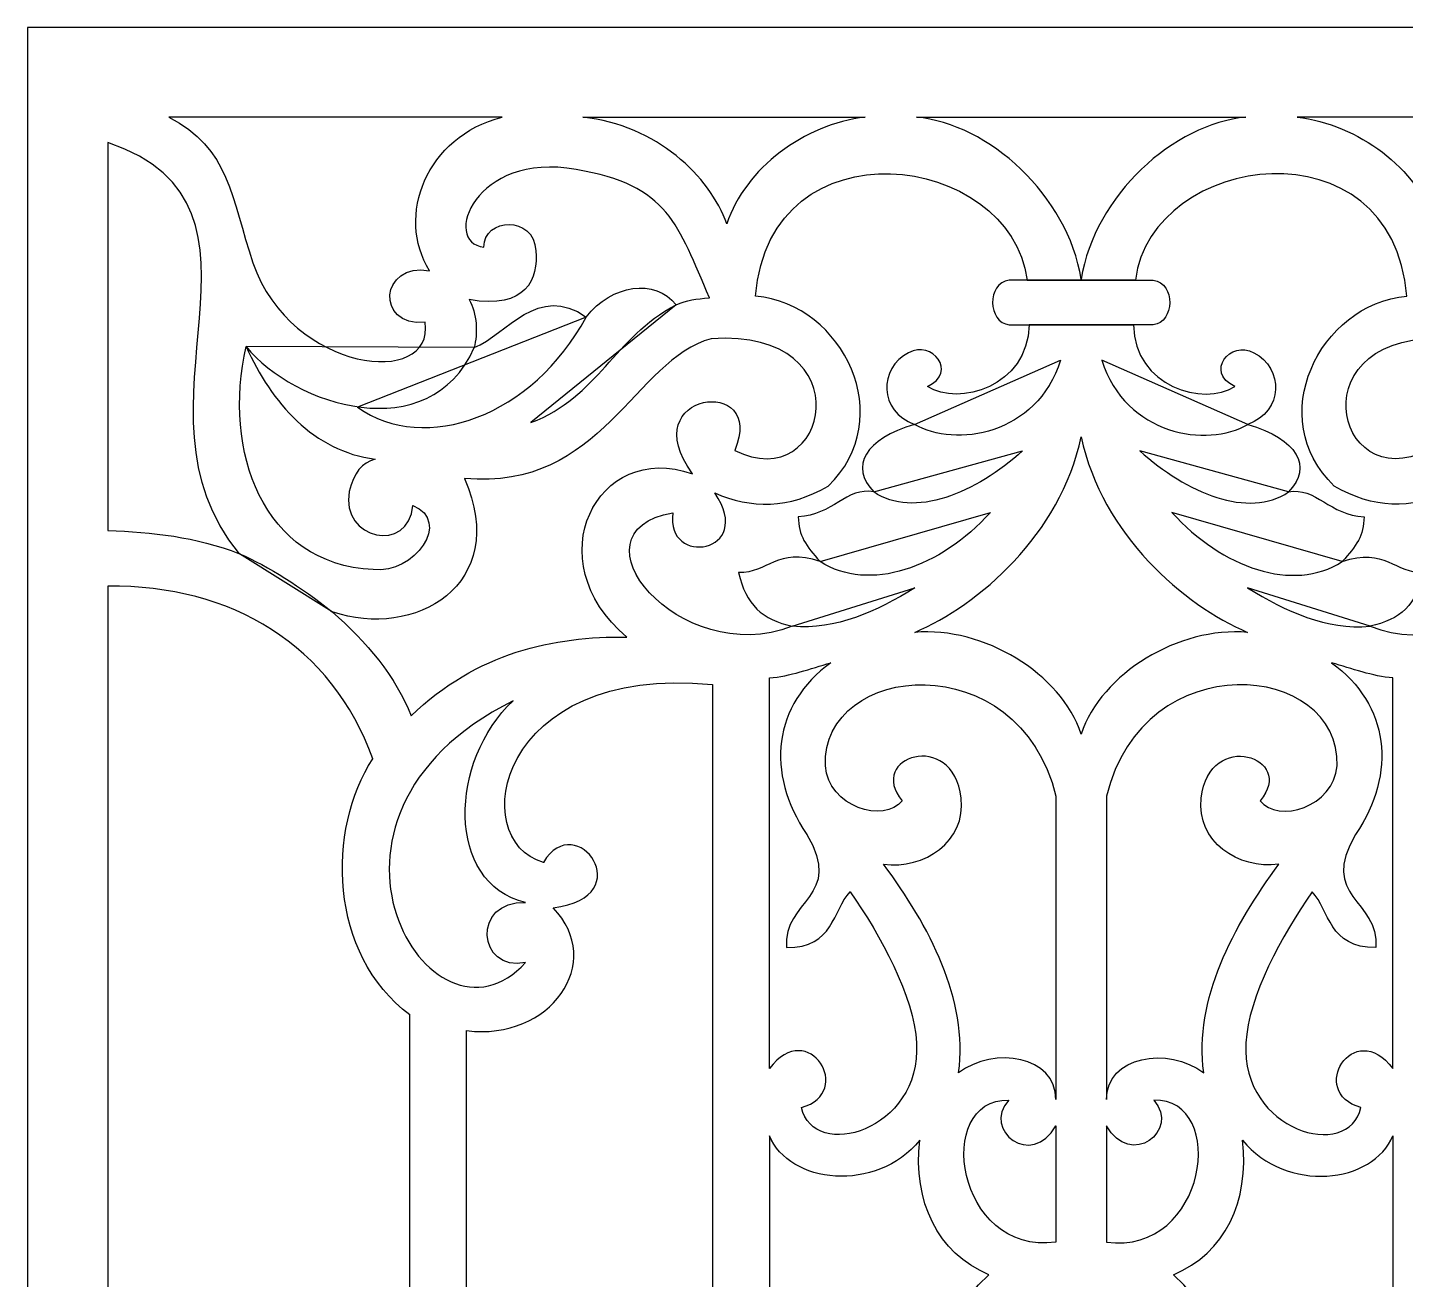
# Model space of a CAD drawing. Header units: centimetres. Extents: x 14.2 to 27.5, y -6 to 9.5.
# Drawn here: x 14.21 to 18.364, y 5.764 to 9.537 of the extents above; entities that cross this region are included whole.
import ezdxf

# ---------------------------------------------------------------- set-up
doc = ezdxf.new("R2010")
doc.units = ezdxf.units.CM
doc.header["$MEASUREMENT"] = 0
doc.layers.add('layer 1', color=7, linetype='Continuous')

msp = doc.modelspace()

# ---------------------------------------------------------------- linework, layer by layer
at = {"layer": 'layer 1', "color": 7}
for points, knots in [([(14.2105, 9.53664), (14.2105, 9.53664), (20.60779, 9.53664), (20.60779, 9.53664), (20.60779, 9.53664), (20.60779, 9.53664), (20.60779, -5.98619), (20.60779, -5.98619), (20.60779, -5.98619), (20.60779, -5.98619), (14.2105, -5.98619), (14.2105, -5.98619), (14.2105, -5.98619), (14.2105, -5.98619), (14.2105, 9.53664), (14.2105, 9.53664)], [0, 0, 0, 0, 0.2, 0.2, 0.2, 0.2, 0.4, 0.4, 0.4, 0.4, 0.6, 0.6, 0.6, 0.6, 1, 1, 1, 1]), ([(14.88961, 8.82788), (14.82542, 9.02046), (14.8191, 9.17571), (14.63624, 9.26663), (14.63624, 9.26663), (14.96921, 9.26663), (15.30763, 9.26663), (15.64059, 9.26663), (15.64059, 9.26663), (15.4128, 9.20935), (15.3195, 8.96786), (15.42225, 8.80409), (15.42225, 8.80409), (15.27255, 8.83021), (15.25774, 8.63519), (15.40861, 8.64854), (15.40861, 8.64854), (15.43909, 8.45037), (15.00662, 8.49417), (14.88961, 8.82788)], [0, 0, 0, 0, 0.1666667, 0.1666667, 0.1666667, 0.1666667, 0.3333333, 0.3333333, 0.3333333, 0.3333333, 0.5, 0.5, 0.5, 0.5, 0.6666667, 0.6666667, 0.6666667, 0.6666667, 1, 1, 1, 1]), ([(15.88411, 9.26663), (16.10726, 9.24271), (16.26653, 9.08846), (16.31809, 8.94516), (16.31809, 8.94516), (16.37458, 9.11289), (16.55049, 9.24514), (16.73522, 9.26663), (16.73522, 9.26663), (16.46967, 9.26663), (16.14964, 9.26663), (15.88411, 9.26663)], [0, 0, 0, 0, 0.25, 0.25, 0.25, 0.25, 0.5, 0.5, 0.5, 0.5, 1, 1, 1, 1]), ([(16.88966, 9.26663), (17.10718, 9.24678), (17.34603, 9.03194), (17.38639, 8.7781), (17.38639, 8.7781), (17.42674, 9.03194), (17.66559, 9.24678), (17.8831, 9.26663), (17.8831, 9.26663), (17.55195, 9.26663), (17.22081, 9.26663), (16.88966, 9.26663)], [0, 0, 0, 0, 0.25, 0.25, 0.25, 0.25, 0.5, 0.5, 0.5, 0.5, 1, 1, 1, 1]), ([(18.88867, 9.26663), (18.66552, 9.24271), (18.50625, 9.08846), (18.45469, 8.94516), (18.45469, 8.94516), (18.3982, 9.11289), (18.22227, 9.24514), (18.03755, 9.26663), (18.03755, 9.26663), (18.30309, 9.26663), (18.62313, 9.26663), (18.88867, 9.26663)], [0, 0, 0, 0, 0.25, 0.25, 0.25, 0.25, 0.5, 0.5, 0.5, 0.5, 1, 1, 1, 1]), ([(16.15587, 8.07427), (15.82954, 8.01936), (16.17451, 7.60059), (16.5156, 7.73251), (16.5156, 7.73251), (16.42567, 7.7525), (16.37471, 7.79747), (16.35373, 7.8944), (16.35373, 7.8944), (16.44166, 7.89141), (16.46964, 7.97234), (16.59955, 7.92738), (16.59955, 7.92738), (16.55658, 7.97435), (16.5346, 8.00633), (16.53359, 8.06228), (16.53359, 8.06228), (16.63653, 8.06628), (16.67949, 8.15421), (16.76144, 8.13723), (16.76144, 8.13723), (16.68748, 8.21418), (16.73445, 8.29712), (16.88435, 8.34108), (16.88435, 8.34108), (16.77542, 8.37906), (16.77542, 8.51097), (16.86636, 8.55693), (16.86636, 8.55693), (16.93631, 8.59642), (17.01526, 8.49849), (16.92331, 8.45501), (16.92331, 8.45501), (17.01699, 8.3948), (17.22536, 8.45325), (17.2291, 8.64088), (17.2291, 8.64088), (17.20911, 8.64088), (17.18913, 8.64088), (17.16915, 8.64088), (17.16915, 8.64088), (17.10467, 8.64837), (17.10069, 8.76629), (17.16915, 8.77578), (17.16915, 8.77578), (17.18713, 8.77578), (17.20512, 8.77578), (17.22312, 8.77578), (17.22312, 8.77578), (17.17312, 9.16344), (16.44805, 9.25798), (16.40468, 8.72762), (16.40468, 8.72762), (16.67099, 8.70239), (16.83588, 8.35733), (16.62353, 8.15522), (16.62353, 8.15522), (16.50611, 8.08527), (16.39119, 8.08725), (16.28177, 8.13423), (16.28177, 8.13423), (16.40718, 7.95083), (16.13037, 7.91086), (16.15587, 8.07427)], [0, 0, 0, 0, 0.0588235, 0.0588235, 0.0588235, 0.0588235, 0.1176471, 0.1176471, 0.1176471, 0.1176471, 0.1764706, 0.1764706, 0.1764706, 0.1764706, 0.2352941, 0.2352941, 0.2352941, 0.2352941, 0.2941176, 0.2941176, 0.2941176, 0.2941176, 0.3529412, 0.3529412, 0.3529412, 0.3529412, 0.4117647, 0.4117647, 0.4117647, 0.4117647, 0.4705882, 0.4705882, 0.4705882, 0.4705882, 0.5294118, 0.5294118, 0.5294118, 0.5294118, 0.5882353, 0.5882353, 0.5882353, 0.5882353, 0.6470588, 0.6470588, 0.6470588, 0.6470588, 0.7058824, 0.7058824, 0.7058824, 0.7058824, 0.7647059, 0.7647059, 0.7647059, 0.7647059, 0.8235294, 0.8235294, 0.8235294, 0.8235294, 0.8823529, 0.8823529, 0.8823529, 0.8823529, 1, 1, 1, 1]), ([(18.6169, 8.07427), (18.94322, 8.01936), (18.59826, 7.60059), (18.25716, 7.73251), (18.25716, 7.73251), (18.3471, 7.7525), (18.39807, 7.79747), (18.41905, 7.8944), (18.41905, 7.8944), (18.3311, 7.89141), (18.30312, 7.97234), (18.17322, 7.92738), (18.17322, 7.92738), (18.2162, 7.97435), (18.23818, 8.00633), (18.23917, 8.06228), (18.23917, 8.06228), (18.13625, 8.06628), (18.09327, 8.15421), (18.01134, 8.13723), (18.01134, 8.13723), (18.08528, 8.21418), (18.03831, 8.29712), (17.88841, 8.34108), (17.88841, 8.34108), (17.99735, 8.37906), (17.99735, 8.51097), (17.90641, 8.55693), (17.90641, 8.55693), (17.83645, 8.59642), (17.7575, 8.49849), (17.84945, 8.45501), (17.84945, 8.45501), (17.75577, 8.3948), (17.54741, 8.45325), (17.54366, 8.64088), (17.54366, 8.64088), (17.56366, 8.64088), (17.58363, 8.64088), (17.60363, 8.64088), (17.60363, 8.64088), (17.66809, 8.64837), (17.67208, 8.76629), (17.60363, 8.77578), (17.60363, 8.77578), (17.58563, 8.77578), (17.56764, 8.77578), (17.54966, 8.77578), (17.54966, 8.77578), (17.59964, 9.16344), (18.32473, 9.25798), (18.36808, 8.72762), (18.36808, 8.72762), (18.10177, 8.70239), (17.93689, 8.35733), (18.14924, 8.15522), (18.14924, 8.15522), (18.26666, 8.08527), (18.38158, 8.08725), (18.49099, 8.13423), (18.49099, 8.13423), (18.3656, 7.95083), (18.6424, 7.91086), (18.6169, 8.07427)], [0, 0, 0, 0, 0.0588235, 0.0588235, 0.0588235, 0.0588235, 0.1176471, 0.1176471, 0.1176471, 0.1176471, 0.1764706, 0.1764706, 0.1764706, 0.1764706, 0.2352941, 0.2352941, 0.2352941, 0.2352941, 0.2941176, 0.2941176, 0.2941176, 0.2941176, 0.3529412, 0.3529412, 0.3529412, 0.3529412, 0.4117647, 0.4117647, 0.4117647, 0.4117647, 0.4705882, 0.4705882, 0.4705882, 0.4705882, 0.5294118, 0.5294118, 0.5294118, 0.5294118, 0.5882353, 0.5882353, 0.5882353, 0.5882353, 0.6470588, 0.6470588, 0.6470588, 0.6470588, 0.7058824, 0.7058824, 0.7058824, 0.7058824, 0.7647059, 0.7647059, 0.7647059, 0.7647059, 0.8235294, 0.8235294, 0.8235294, 0.8235294, 0.8823529, 0.8823529, 0.8823529, 0.8823529, 1, 1, 1, 1]), ([(14.84914, 7.95124), (14.71708, 8.00293), (14.58504, 8.01621), (14.45297, 8.02118), (14.45297, 8.02118), (14.45297, 8.41753), (14.45297, 8.79385), (14.45297, 9.19022), (14.45297, 9.19022), (15.02567, 8.99421), (14.48342, 8.38759), (14.84914, 7.95124)], [0, 0, 0, 0, 0.25, 0.25, 0.25, 0.25, 0.5, 0.5, 0.5, 0.5, 1, 1, 1, 1]), ([(15.74211, 8.8643), (15.73785, 8.9725), (15.58477, 8.96358), (15.58604, 8.87518), (15.58604, 8.87518), (15.45708, 8.8878), (15.55908, 9.16582), (15.86371, 9.10856), (15.86371, 9.10856), (16.14385, 9.06284), (16.17124, 8.94024), (16.26558, 8.7224), (16.26558, 8.7224), (16.22608, 8.71912), (16.19799, 8.71518), (16.16549, 8.70134), (16.16549, 8.70134), (16.10237, 8.78247), (15.97151, 8.76301), (15.8942, 8.66447), (15.8942, 8.66447), (15.75021, 8.76719), (15.65365, 8.61178), (15.55706, 8.57228), (15.55706, 8.57228), (15.56672, 8.61442), (15.56672, 8.675), (15.54127, 8.71714), (15.54127, 8.71714), (15.71427, 8.68586), (15.75098, 8.78126), (15.74211, 8.8643)], [0, 0, 0, 0, 0.1111111, 0.1111111, 0.1111111, 0.1111111, 0.2222222, 0.2222222, 0.2222222, 0.2222222, 0.3333333, 0.3333333, 0.3333333, 0.3333333, 0.4444444, 0.4444444, 0.4444444, 0.4444444, 0.5555556, 0.5555556, 0.5555556, 0.5555556, 0.6666667, 0.6666667, 0.6666667, 0.6666667, 0.7777778, 0.7777778, 0.7777778, 0.7777778, 1, 1, 1, 1]), ([(17.22312, 8.77578), (17.22312, 8.77578), (17.54966, 8.77578), (17.54966, 8.77578), (17.54966, 8.77578), (17.54966, 8.77578), (17.22312, 8.77578), (17.22312, 8.77578)], [0, 0, 0, 0, 0.3333333, 0.3333333, 0.3333333, 0.3333333, 1, 1, 1, 1]), ([(16.16549, 8.70134), (15.976, 8.60211), (15.93339, 8.42399), (15.72757, 8.34652), (15.72757, 8.34652), (15.72757, 8.34652), (16.16549, 8.70134), (16.16549, 8.70134)], [0, 0, 0, 0, 0.3333333, 0.3333333, 0.3333333, 0.3333333, 1, 1, 1, 1]), ([(15.8942, 8.66447), (15.73439, 8.36578), (15.40776, 8.248), (15.20536, 8.39275), (15.20536, 8.39275), (15.20536, 8.39275), (15.8942, 8.66447), (15.8942, 8.66447)], [0, 0, 0, 0, 0.3333333, 0.3333333, 0.3333333, 0.3333333, 1, 1, 1, 1]), ([(17.2291, 8.64088), (17.2291, 8.64088), (17.54366, 8.64088), (17.54366, 8.64088), (17.54366, 8.64088), (17.54366, 8.64088), (17.2291, 8.64088), (17.2291, 8.64088)], [0, 0, 0, 0, 0.3333333, 0.3333333, 0.3333333, 0.3333333, 1, 1, 1, 1]), ([(16.01692, 7.70001), (15.79709, 7.70317), (15.56478, 7.65374), (15.36663, 7.46251), (15.36663, 7.46251), (15.32188, 7.58008), (15.23045, 7.68706), (15.12913, 7.77635), (15.12913, 7.77635), (15.37512, 7.69153), (15.66728, 7.85551), (15.52779, 8.17783), (15.52779, 8.17783), (15.94246, 8.14013), (16.04048, 8.53786), (16.27137, 8.59912), (16.27137, 8.59912), (16.7383, 8.63032), (16.62505, 8.12032), (16.34207, 8.26265), (16.34207, 8.26265), (16.44094, 8.4922), (16.03333, 8.44004), (16.21484, 8.19197), (16.21484, 8.19197), (15.92688, 8.29423), (15.74214, 7.93045), (16.01692, 7.70001)], [0, 0, 0, 0, 0.125, 0.125, 0.125, 0.125, 0.25, 0.25, 0.25, 0.25, 0.375, 0.375, 0.375, 0.375, 0.5, 0.5, 0.5, 0.5, 0.625, 0.625, 0.625, 0.625, 0.75, 0.75, 0.75, 0.75, 1, 1, 1, 1]), ([(18.75585, 7.70001), (18.97567, 7.70317), (19.20798, 7.65374), (19.40613, 7.46251), (19.40613, 7.46251), (19.4509, 7.58008), (19.54233, 7.68706), (19.64363, 7.77635), (19.64363, 7.77635), (19.39766, 7.69153), (19.10549, 7.85551), (19.24498, 8.17783), (19.24498, 8.17783), (18.8303, 8.14013), (18.73229, 8.53786), (18.50139, 8.59912), (18.50139, 8.59912), (18.03448, 8.63032), (18.14772, 8.12032), (18.4307, 8.26265), (18.4307, 8.26265), (18.33183, 8.4922), (18.73943, 8.44004), (18.55793, 8.19197), (18.55793, 8.19197), (18.8459, 8.29423), (19.03063, 7.93045), (18.75585, 7.70001)], [0, 0, 0, 0, 0.125, 0.125, 0.125, 0.125, 0.25, 0.25, 0.25, 0.25, 0.375, 0.375, 0.375, 0.375, 0.5, 0.5, 0.5, 0.5, 0.625, 0.625, 0.625, 0.625, 0.75, 0.75, 0.75, 0.75, 1, 1, 1, 1]), ([(14.86908, 8.57544), (14.79897, 8.26304), (14.91738, 7.9187), (15.25258, 7.90359), (15.25258, 7.90359), (15.37644, 7.88774), (15.4904, 8.05024), (15.37149, 8.09682), (15.37149, 8.09682), (15.36099, 7.95038), (15.15325, 7.99356), (15.18022, 8.13845), (15.18022, 8.13845), (15.19459, 8.1979), (15.21789, 8.22393), (15.25852, 8.23654), (15.25852, 8.23654), (15.07198, 8.25933), (14.94663, 8.40599), (14.86908, 8.57544)], [0, 0, 0, 0, 0.1666667, 0.1666667, 0.1666667, 0.1666667, 0.3333333, 0.3333333, 0.3333333, 0.3333333, 0.5, 0.5, 0.5, 0.5, 0.6666667, 0.6666667, 0.6666667, 0.6666667, 1, 1, 1, 1]), ([(15.55706, 8.57228), (15.42157, 8.26735), (15.01364, 8.39715), (14.86908, 8.57544), (14.86908, 8.57544), (14.86908, 8.57544), (15.55706, 8.57228), (15.55706, 8.57228)], [0, 0, 0, 0, 0.3333333, 0.3333333, 0.3333333, 0.3333333, 1, 1, 1, 1]), ([(16.88435, 8.34108), (17.00622, 8.26878), (17.25257, 8.30825), (17.32445, 8.5345), (17.32445, 8.5345), (17.32445, 8.5345), (16.88435, 8.34108), (16.88435, 8.34108)], [0, 0, 0, 0, 0.3333333, 0.3333333, 0.3333333, 0.3333333, 1, 1, 1, 1]), ([(17.88841, 8.34108), (17.76654, 8.26878), (17.52019, 8.30825), (17.44831, 8.5345), (17.44831, 8.5345), (17.44831, 8.5345), (17.88841, 8.34108), (17.88841, 8.34108)], [0, 0, 0, 0, 0.3333333, 0.3333333, 0.3333333, 0.3333333, 1, 1, 1, 1]), ([(17.38639, 8.30345), (17.32393, 8.00723), (17.07723, 7.797), (16.88479, 7.71426), (16.88479, 7.71426), (17.09316, 7.73219), (17.32536, 7.59058), (17.38639, 7.40772), (17.38639, 7.40772), (17.44741, 7.59058), (17.67962, 7.73219), (17.88799, 7.71426), (17.88799, 7.71426), (17.69553, 7.797), (17.44885, 8.00723), (17.38639, 8.30345)], [0, 0, 0, 0, 0.2, 0.2, 0.2, 0.2, 0.4, 0.4, 0.4, 0.4, 0.6, 0.6, 0.6, 0.6, 1, 1, 1, 1]), ([(16.76144, 8.13723), (16.8811, 8.05515), (17.0698, 8.13455), (17.20974, 8.26095), (17.20974, 8.26095), (17.20974, 8.26095), (16.76144, 8.13723), (16.76144, 8.13723)], [0, 0, 0, 0, 0.3333333, 0.3333333, 0.3333333, 0.3333333, 1, 1, 1, 1]), ([(18.01134, 8.13723), (17.89166, 8.05515), (17.70298, 8.13455), (17.56304, 8.26095), (17.56304, 8.26095), (17.56304, 8.26095), (18.01134, 8.13723), (18.01134, 8.13723)], [0, 0, 0, 0, 0.3333333, 0.3333333, 0.3333333, 0.3333333, 1, 1, 1, 1]), ([(16.59955, 7.92738), (16.74719, 7.83257), (16.96247, 7.90875), (17.11266, 8.07564), (17.11266, 8.07564), (17.11266, 8.07564), (16.59955, 7.92738), (16.59955, 7.92738)], [0, 0, 0, 0, 0.3333333, 0.3333333, 0.3333333, 0.3333333, 1, 1, 1, 1]), ([(18.17322, 7.92738), (18.02557, 7.83257), (17.8103, 7.90875), (17.6601, 8.07564), (17.6601, 8.07564), (17.6601, 8.07564), (18.17322, 7.92738), (18.17322, 7.92738)], [0, 0, 0, 0, 0.3333333, 0.3333333, 0.3333333, 0.3333333, 1, 1, 1, 1]), ([(15.12913, 7.77635), (15.03234, 7.85202), (14.93853, 7.91262), (14.84914, 7.95124), (14.84914, 7.95124), (14.84914, 7.95124), (15.12913, 7.77635), (15.12913, 7.77635)], [0, 0, 0, 0, 0.3333333, 0.3333333, 0.3333333, 0.3333333, 1, 1, 1, 1]), ([(14.45297, 7.85328), (14.82662, 7.85825), (15.12796, 7.6743), (15.25109, 7.3333), (15.25109, 7.3333), (15.11217, 7.12272), (15.11759, 6.7434), (15.36289, 6.56147), (15.36289, 6.56147), (15.36287, 5.4389), (15.36287, 4.2813), (15.36289, 3.15873), (15.36289, 3.15873), (15.1356, 3.43038), (14.77684, 3.57414), (14.45297, 3.60592), (14.45297, 3.60592), (14.45297, 5.0164), (14.45297, 6.4428), (14.45297, 7.85328)], [0, 0, 0, 0, 0.1666667, 0.1666667, 0.1666667, 0.1666667, 0.3333333, 0.3333333, 0.3333333, 0.3333333, 0.5, 0.5, 0.5, 0.5, 0.6666667, 0.6666667, 0.6666667, 0.6666667, 1, 1, 1, 1]), ([(16.5156, 7.73251), (16.64713, 7.72163), (16.76812, 7.77623), (16.88543, 7.8484), (16.88543, 7.8484), (16.88543, 7.8484), (16.5156, 7.73251), (16.5156, 7.73251)], [0, 0, 0, 0, 0.3333333, 0.3333333, 0.3333333, 0.3333333, 1, 1, 1, 1]), ([(18.25716, 7.73251), (18.12563, 7.72163), (18.00465, 7.77623), (17.88733, 7.8484), (17.88733, 7.8484), (17.88733, 7.8484), (18.25716, 7.73251), (18.25716, 7.73251)], [0, 0, 0, 0, 0.3333333, 0.3333333, 0.3333333, 0.3333333, 1, 1, 1, 1]), ([(17.01695, 6.3872), (17.12464, 6.46786), (17.31034, 6.43866), (17.31034, 6.30632), (17.31034, 6.30632), (17.31034, 6.61098), (17.31034, 6.91565), (17.31034, 7.22033), (17.31034, 7.22033), (17.19778, 7.68196), (16.60376, 7.62421), (16.61522, 7.31201), (16.61522, 7.31201), (16.62384, 7.18842), (16.79372, 7.1372), (16.84709, 7.20685), (16.84709, 7.20685), (16.73653, 7.33676), (16.99896, 7.42573), (17.02504, 7.21494), (17.02504, 7.21494), (17.03899, 7.08371), (16.91406, 6.99924), (16.79047, 7.01543), (16.79047, 7.01543), (16.92888, 6.82938), (17.04662, 6.60829), (17.01695, 6.3872)], [0, 0, 0, 0, 0.125, 0.125, 0.125, 0.125, 0.25, 0.25, 0.25, 0.25, 0.375, 0.375, 0.375, 0.375, 0.5, 0.5, 0.5, 0.5, 0.625, 0.625, 0.625, 0.625, 0.75, 0.75, 0.75, 0.75, 1, 1, 1, 1]), ([(17.75581, 6.3872), (17.64813, 6.46786), (17.46242, 6.43866), (17.46242, 6.30632), (17.46242, 6.30632), (17.46242, 6.61098), (17.46242, 6.91565), (17.46242, 7.22033), (17.46242, 7.22033), (17.57498, 7.68196), (18.169, 7.62421), (18.15755, 7.31201), (18.15755, 7.31201), (18.14892, 7.18842), (17.97906, 7.1372), (17.92568, 7.20685), (17.92568, 7.20685), (18.03625, 7.33676), (17.77381, 7.42573), (17.74772, 7.21494), (17.74772, 7.21494), (17.73377, 7.08371), (17.8587, 6.99924), (17.98229, 7.01543), (17.98229, 7.01543), (17.84388, 6.82938), (17.72615, 6.60829), (17.75581, 6.3872)], [0, 0, 0, 0, 0.125, 0.125, 0.125, 0.125, 0.25, 0.25, 0.25, 0.25, 0.375, 0.375, 0.375, 0.375, 0.5, 0.5, 0.5, 0.5, 0.625, 0.625, 0.625, 0.625, 0.75, 0.75, 0.75, 0.75, 1, 1, 1, 1]), ([(16.27465, 4.62451), (16.27465, 5.59119), (16.27465, 6.59079), (16.27465, 7.55746), (16.27465, 7.55746), (15.62264, 7.62061), (15.53225, 7.08597), (15.76563, 7.02123), (15.76563, 7.02123), (15.8632, 7.18597), (16.06155, 6.91769), (15.79465, 6.88406), (15.79465, 6.88406), (15.95432, 6.72052), (15.78612, 6.48199), (15.53383, 6.51428), (15.53383, 6.51428), (15.53383, 5.36011), (15.53383, 4.18998), (15.53383, 3.03582), (15.53383, 3.03582), (15.61602, 3.11516), (15.75042, 3.17666), (15.87631, 3.18355), (15.87631, 3.18355), (15.64614, 3.52824), (15.77657, 4.04832), (16.25227, 4.24817), (16.25227, 4.24817), (16.3337, 4.28494), (16.38422, 4.39043), (16.35267, 4.4336), (16.35267, 4.4336), (16.20515, 4.30646), (16.07151, 4.55554), (16.27465, 4.62451)], [0, 0, 0, 0, 0.1, 0.1, 0.1, 0.1, 0.2, 0.2, 0.2, 0.2, 0.3, 0.3, 0.3, 0.3, 0.4, 0.4, 0.4, 0.4, 0.5, 0.5, 0.5, 0.5, 0.6, 0.6, 0.6, 0.6, 0.7, 0.7, 0.7, 0.7, 0.8, 0.8, 0.8, 0.8, 1, 1, 1, 1]), ([(16.44668, 6.39989), (16.56523, 6.55577), (16.70552, 6.32759), (16.54318, 6.28256), (16.54318, 6.28256), (16.57925, 6.11876), (16.90467, 6.21068), (16.89007, 6.47712), (16.89007, 6.47712), (16.88241, 6.61692), (16.78154, 6.80173), (16.69016, 6.9325), (16.69016, 6.9325), (16.63633, 6.87646), (16.64175, 6.76356), (16.49783, 6.7644), (16.49783, 6.7644), (16.48699, 6.90965), (16.67301, 6.91505), (16.55912, 7.10533), (16.55912, 7.10533), (16.43378, 7.29102), (16.45756, 7.49626), (16.63164, 7.62269), (16.63164, 7.62269), (16.56999, 7.60415), (16.50835, 7.58238), (16.44668, 7.57676), (16.44668, 7.57676), (16.44668, 7.18125), (16.44668, 6.79541), (16.44668, 6.39989)], [0, 0, 0, 0, 0.1111111, 0.1111111, 0.1111111, 0.1111111, 0.2222222, 0.2222222, 0.2222222, 0.2222222, 0.3333333, 0.3333333, 0.3333333, 0.3333333, 0.4444444, 0.4444444, 0.4444444, 0.4444444, 0.5555556, 0.5555556, 0.5555556, 0.5555556, 0.6666667, 0.6666667, 0.6666667, 0.6666667, 0.7777778, 0.7777778, 0.7777778, 0.7777778, 1, 1, 1, 1]), ([(18.32608, 6.39989), (18.20753, 6.55577), (18.06724, 6.32759), (18.2296, 6.28256), (18.2296, 6.28256), (18.19351, 6.11876), (17.86809, 6.21068), (17.8827, 6.47712), (17.8827, 6.47712), (17.89037, 6.61692), (17.99124, 6.80173), (18.08262, 6.9325), (18.08262, 6.9325), (18.13645, 6.87646), (18.13103, 6.76356), (18.27493, 6.7644), (18.27493, 6.7644), (18.28579, 6.90965), (18.09975, 6.91505), (18.21364, 7.10533), (18.21364, 7.10533), (18.33899, 7.29102), (18.31522, 7.49626), (18.14113, 7.62269), (18.14113, 7.62269), (18.20278, 7.60415), (18.26443, 7.58238), (18.32608, 7.57676), (18.32608, 7.57676), (18.32608, 7.18125), (18.32608, 6.79541), (18.32608, 6.39989)], [0, 0, 0, 0, 0.1111111, 0.1111111, 0.1111111, 0.1111111, 0.2222222, 0.2222222, 0.2222222, 0.2222222, 0.3333333, 0.3333333, 0.3333333, 0.3333333, 0.4444444, 0.4444444, 0.4444444, 0.4444444, 0.5555556, 0.5555556, 0.5555556, 0.5555556, 0.6666667, 0.6666667, 0.6666667, 0.6666667, 0.7777778, 0.7777778, 0.7777778, 0.7777778, 1, 1, 1, 1]), ([(15.71188, 6.90037), (15.54808, 6.90706), (15.56639, 6.68996), (15.71188, 6.71934), (15.71188, 6.71934), (15.42792, 6.4074), (14.96904, 7.15585), (15.67392, 7.50769), (15.67392, 7.50769), (15.48219, 7.33078), (15.46857, 6.95755), (15.71188, 6.90037)], [0, 0, 0, 0, 0.25, 0.25, 0.25, 0.25, 0.5, 0.5, 0.5, 0.5, 1, 1, 1, 1]), ([(17.31034, 5.87652), (17.31034, 5.99017), (17.31034, 6.11389), (17.31034, 6.22753), (17.31034, 6.22753), (17.23826, 6.09775), (17.08576, 6.21333), (17.16787, 6.30479), (17.16787, 6.30479), (16.94086, 6.30948), (17.00813, 5.8369), (17.31034, 5.87652)], [0, 0, 0, 0, 0.25, 0.25, 0.25, 0.25, 0.5, 0.5, 0.5, 0.5, 1, 1, 1, 1]), ([(17.46242, 5.87652), (17.46242, 5.99017), (17.46242, 6.11389), (17.46242, 6.22753), (17.46242, 6.22753), (17.5345, 6.09775), (17.687, 6.21333), (17.60489, 6.30479), (17.60489, 6.30479), (17.83192, 6.30948), (17.76463, 5.8369), (17.46242, 5.87652)], [0, 0, 0, 0, 0.25, 0.25, 0.25, 0.25, 0.5, 0.5, 0.5, 0.5, 1, 1, 1, 1]), ([(17.17694, 4.54967), (17.07601, 4.39698), (16.94319, 4.2887), (16.79141, 4.19497), (16.79141, 4.19497), (16.69317, 4.24627), (16.5668, 4.25506), (16.44668, 4.22864), (16.44668, 4.22864), (16.57767, 4.35331), (16.55175, 4.53318), (16.44668, 4.59468), (16.44668, 4.59468), (16.44668, 5.12902), (16.44668, 5.66335), (16.44668, 6.19767), (16.44668, 6.19767), (16.50504, 6.05281), (16.76822, 6.02278), (16.89997, 6.18383), (16.89997, 6.18383), (16.87895, 6.00031), (16.9527, 5.84374), (17.1077, 5.77875), (17.1077, 5.77875), (16.7701, 5.46341), (16.77588, 4.77502), (17.17694, 4.54967)], [0, 0, 0, 0, 0.125, 0.125, 0.125, 0.125, 0.25, 0.25, 0.25, 0.25, 0.375, 0.375, 0.375, 0.375, 0.5, 0.5, 0.5, 0.5, 0.625, 0.625, 0.625, 0.625, 0.75, 0.75, 0.75, 0.75, 1, 1, 1, 1]), ([(17.59583, 4.54967), (17.69677, 4.39698), (17.82958, 4.2887), (17.98136, 4.19497), (17.98136, 4.19497), (18.07961, 4.24627), (18.20598, 4.25506), (18.32608, 4.22864), (18.32608, 4.22864), (18.19509, 4.35331), (18.22103, 4.53318), (18.32608, 4.59468), (18.32608, 4.59468), (18.32608, 5.12902), (18.32608, 5.66335), (18.32608, 6.19767), (18.32608, 6.19767), (18.26774, 6.05281), (18.00454, 6.02278), (17.87281, 6.18383), (17.87281, 6.18383), (17.89381, 6.00031), (17.82007, 5.84374), (17.66508, 5.77875), (17.66508, 5.77875), (18.00266, 5.46341), (17.99688, 4.77502), (17.59583, 4.54967)], [0, 0, 0, 0, 0.125, 0.125, 0.125, 0.125, 0.25, 0.25, 0.25, 0.25, 0.375, 0.375, 0.375, 0.375, 0.5, 0.5, 0.5, 0.5, 0.625, 0.625, 0.625, 0.625, 0.75, 0.75, 0.75, 0.75, 1, 1, 1, 1])]:
    msp.add_open_spline(points, degree=3, knots=knots, dxfattribs=at)
at = {"layer": 'layer 1', "color": 250, "lineweight": 9}
for points, knots in [([(14.2105, 9.53664), (14.2105, 9.53664), (20.60779, 9.53664), (20.60779, 9.53664), (20.60779, 9.53664), (20.60779, 9.53664), (20.60779, -5.98619), (20.60779, -5.98619), (20.60779, -5.98619), (20.60779, -5.98619), (14.2105, -5.98619), (14.2105, -5.98619), (14.2105, -5.98619), (14.2105, -5.98619), (14.2105, 9.53664), (14.2105, 9.53664)], [0, 0, 0, 0, 0.2, 0.2, 0.2, 0.2, 0.4, 0.4, 0.4, 0.4, 0.6, 0.6, 0.6, 0.6, 1, 1, 1, 1]), ([(14.88961, 8.82788), (14.82542, 9.02046), (14.8191, 9.17571), (14.63624, 9.26663), (14.63624, 9.26663), (14.96921, 9.26663), (15.30763, 9.26663), (15.64059, 9.26663), (15.64059, 9.26663), (15.4128, 9.20935), (15.3195, 8.96786), (15.42225, 8.80409), (15.42225, 8.80409), (15.27255, 8.83021), (15.25774, 8.63519), (15.40861, 8.64854), (15.40861, 8.64854), (15.43909, 8.45037), (15.00662, 8.49417), (14.88961, 8.82788)], [0, 0, 0, 0, 0.1666667, 0.1666667, 0.1666667, 0.1666667, 0.3333333, 0.3333333, 0.3333333, 0.3333333, 0.5, 0.5, 0.5, 0.5, 0.6666667, 0.6666667, 0.6666667, 0.6666667, 1, 1, 1, 1]), ([(15.88411, 9.26663), (16.10726, 9.24271), (16.26653, 9.08846), (16.31809, 8.94516), (16.31809, 8.94516), (16.37458, 9.11289), (16.55049, 9.24514), (16.73522, 9.26663), (16.73522, 9.26663), (16.46967, 9.26663), (16.14964, 9.26663), (15.88411, 9.26663)], [0, 0, 0, 0, 0.25, 0.25, 0.25, 0.25, 0.5, 0.5, 0.5, 0.5, 1, 1, 1, 1]), ([(16.88966, 9.26663), (17.10718, 9.24678), (17.34603, 9.03194), (17.38639, 8.7781), (17.38639, 8.7781), (17.42674, 9.03194), (17.66559, 9.24678), (17.8831, 9.26663), (17.8831, 9.26663), (17.55195, 9.26663), (17.22081, 9.26663), (16.88966, 9.26663)], [0, 0, 0, 0, 0.25, 0.25, 0.25, 0.25, 0.5, 0.5, 0.5, 0.5, 1, 1, 1, 1]), ([(18.88867, 9.26663), (18.66552, 9.24271), (18.50625, 9.08846), (18.45469, 8.94516), (18.45469, 8.94516), (18.3982, 9.11289), (18.22227, 9.24514), (18.03755, 9.26663), (18.03755, 9.26663), (18.30309, 9.26663), (18.62313, 9.26663), (18.88867, 9.26663)], [0, 0, 0, 0, 0.25, 0.25, 0.25, 0.25, 0.5, 0.5, 0.5, 0.5, 1, 1, 1, 1]), ([(16.15587, 8.07427), (15.82954, 8.01936), (16.17451, 7.60059), (16.5156, 7.73251), (16.5156, 7.73251), (16.42567, 7.7525), (16.37471, 7.79747), (16.35373, 7.8944), (16.35373, 7.8944), (16.44166, 7.89141), (16.46964, 7.97234), (16.59955, 7.92738), (16.59955, 7.92738), (16.55658, 7.97435), (16.5346, 8.00633), (16.53359, 8.06228), (16.53359, 8.06228), (16.63653, 8.06628), (16.67949, 8.15421), (16.76144, 8.13723), (16.76144, 8.13723), (16.68748, 8.21418), (16.73445, 8.29712), (16.88435, 8.34108), (16.88435, 8.34108), (16.77542, 8.37906), (16.77542, 8.51097), (16.86636, 8.55693), (16.86636, 8.55693), (16.93631, 8.59642), (17.01526, 8.49849), (16.92331, 8.45501), (16.92331, 8.45501), (17.01699, 8.3948), (17.22536, 8.45325), (17.2291, 8.64088), (17.2291, 8.64088), (17.20911, 8.64088), (17.18913, 8.64088), (17.16915, 8.64088), (17.16915, 8.64088), (17.10467, 8.64837), (17.10069, 8.76629), (17.16915, 8.77578), (17.16915, 8.77578), (17.18713, 8.77578), (17.20512, 8.77578), (17.22312, 8.77578), (17.22312, 8.77578), (17.17312, 9.16344), (16.44805, 9.25798), (16.40468, 8.72762), (16.40468, 8.72762), (16.67099, 8.70239), (16.83588, 8.35733), (16.62353, 8.15522), (16.62353, 8.15522), (16.50611, 8.08527), (16.39119, 8.08725), (16.28177, 8.13423), (16.28177, 8.13423), (16.40718, 7.95083), (16.13037, 7.91086), (16.15587, 8.07427)], [0, 0, 0, 0, 0.0588235, 0.0588235, 0.0588235, 0.0588235, 0.1176471, 0.1176471, 0.1176471, 0.1176471, 0.1764706, 0.1764706, 0.1764706, 0.1764706, 0.2352941, 0.2352941, 0.2352941, 0.2352941, 0.2941176, 0.2941176, 0.2941176, 0.2941176, 0.3529412, 0.3529412, 0.3529412, 0.3529412, 0.4117647, 0.4117647, 0.4117647, 0.4117647, 0.4705882, 0.4705882, 0.4705882, 0.4705882, 0.5294118, 0.5294118, 0.5294118, 0.5294118, 0.5882353, 0.5882353, 0.5882353, 0.5882353, 0.6470588, 0.6470588, 0.6470588, 0.6470588, 0.7058824, 0.7058824, 0.7058824, 0.7058824, 0.7647059, 0.7647059, 0.7647059, 0.7647059, 0.8235294, 0.8235294, 0.8235294, 0.8235294, 0.8823529, 0.8823529, 0.8823529, 0.8823529, 1, 1, 1, 1]), ([(18.6169, 8.07427), (18.94322, 8.01936), (18.59826, 7.60059), (18.25716, 7.73251), (18.25716, 7.73251), (18.3471, 7.7525), (18.39807, 7.79747), (18.41905, 7.8944), (18.41905, 7.8944), (18.3311, 7.89141), (18.30312, 7.97234), (18.17322, 7.92738), (18.17322, 7.92738), (18.2162, 7.97435), (18.23818, 8.00633), (18.23917, 8.06228), (18.23917, 8.06228), (18.13625, 8.06628), (18.09327, 8.15421), (18.01134, 8.13723), (18.01134, 8.13723), (18.08528, 8.21418), (18.03831, 8.29712), (17.88841, 8.34108), (17.88841, 8.34108), (17.99735, 8.37906), (17.99735, 8.51097), (17.90641, 8.55693), (17.90641, 8.55693), (17.83645, 8.59642), (17.7575, 8.49849), (17.84945, 8.45501), (17.84945, 8.45501), (17.75577, 8.3948), (17.54741, 8.45325), (17.54366, 8.64088), (17.54366, 8.64088), (17.56366, 8.64088), (17.58363, 8.64088), (17.60363, 8.64088), (17.60363, 8.64088), (17.66809, 8.64837), (17.67208, 8.76629), (17.60363, 8.77578), (17.60363, 8.77578), (17.58563, 8.77578), (17.56764, 8.77578), (17.54966, 8.77578), (17.54966, 8.77578), (17.59964, 9.16344), (18.32473, 9.25798), (18.36808, 8.72762), (18.36808, 8.72762), (18.10177, 8.70239), (17.93689, 8.35733), (18.14924, 8.15522), (18.14924, 8.15522), (18.26666, 8.08527), (18.38158, 8.08725), (18.49099, 8.13423), (18.49099, 8.13423), (18.3656, 7.95083), (18.6424, 7.91086), (18.6169, 8.07427)], [0, 0, 0, 0, 0.0588235, 0.0588235, 0.0588235, 0.0588235, 0.1176471, 0.1176471, 0.1176471, 0.1176471, 0.1764706, 0.1764706, 0.1764706, 0.1764706, 0.2352941, 0.2352941, 0.2352941, 0.2352941, 0.2941176, 0.2941176, 0.2941176, 0.2941176, 0.3529412, 0.3529412, 0.3529412, 0.3529412, 0.4117647, 0.4117647, 0.4117647, 0.4117647, 0.4705882, 0.4705882, 0.4705882, 0.4705882, 0.5294118, 0.5294118, 0.5294118, 0.5294118, 0.5882353, 0.5882353, 0.5882353, 0.5882353, 0.6470588, 0.6470588, 0.6470588, 0.6470588, 0.7058824, 0.7058824, 0.7058824, 0.7058824, 0.7647059, 0.7647059, 0.7647059, 0.7647059, 0.8235294, 0.8235294, 0.8235294, 0.8235294, 0.8823529, 0.8823529, 0.8823529, 0.8823529, 1, 1, 1, 1]), ([(14.84914, 7.95124), (14.71708, 8.00293), (14.58504, 8.01621), (14.45297, 8.02118), (14.45297, 8.02118), (14.45297, 8.41753), (14.45297, 8.79385), (14.45297, 9.19022), (14.45297, 9.19022), (15.02567, 8.99421), (14.48342, 8.38759), (14.84914, 7.95124)], [0, 0, 0, 0, 0.25, 0.25, 0.25, 0.25, 0.5, 0.5, 0.5, 0.5, 1, 1, 1, 1]), ([(15.74211, 8.8643), (15.73785, 8.9725), (15.58477, 8.96358), (15.58604, 8.87518), (15.58604, 8.87518), (15.45708, 8.8878), (15.55908, 9.16582), (15.86371, 9.10856), (15.86371, 9.10856), (16.14385, 9.06284), (16.17124, 8.94024), (16.26558, 8.7224), (16.26558, 8.7224), (16.22608, 8.71912), (16.19799, 8.71518), (16.16549, 8.70134), (16.16549, 8.70134), (16.10237, 8.78247), (15.97151, 8.76301), (15.8942, 8.66447), (15.8942, 8.66447), (15.75021, 8.76719), (15.65365, 8.61178), (15.55706, 8.57228), (15.55706, 8.57228), (15.56672, 8.61442), (15.56672, 8.675), (15.54127, 8.71714), (15.54127, 8.71714), (15.71427, 8.68586), (15.75098, 8.78126), (15.74211, 8.8643)], [0, 0, 0, 0, 0.1111111, 0.1111111, 0.1111111, 0.1111111, 0.2222222, 0.2222222, 0.2222222, 0.2222222, 0.3333333, 0.3333333, 0.3333333, 0.3333333, 0.4444444, 0.4444444, 0.4444444, 0.4444444, 0.5555556, 0.5555556, 0.5555556, 0.5555556, 0.6666667, 0.6666667, 0.6666667, 0.6666667, 0.7777778, 0.7777778, 0.7777778, 0.7777778, 1, 1, 1, 1]), ([(16.01692, 7.70001), (15.79709, 7.70317), (15.56478, 7.65374), (15.36663, 7.46251), (15.36663, 7.46251), (15.32188, 7.58008), (15.23045, 7.68706), (15.12913, 7.77635), (15.12913, 7.77635), (15.37512, 7.69153), (15.66728, 7.85551), (15.52779, 8.17783), (15.52779, 8.17783), (15.94246, 8.14013), (16.04048, 8.53786), (16.27137, 8.59912), (16.27137, 8.59912), (16.7383, 8.63032), (16.62505, 8.12032), (16.34207, 8.26265), (16.34207, 8.26265), (16.44094, 8.4922), (16.03333, 8.44004), (16.21484, 8.19197), (16.21484, 8.19197), (15.92688, 8.29423), (15.74214, 7.93045), (16.01692, 7.70001)], [0, 0, 0, 0, 0.125, 0.125, 0.125, 0.125, 0.25, 0.25, 0.25, 0.25, 0.375, 0.375, 0.375, 0.375, 0.5, 0.5, 0.5, 0.5, 0.625, 0.625, 0.625, 0.625, 0.75, 0.75, 0.75, 0.75, 1, 1, 1, 1]), ([(18.75585, 7.70001), (18.97567, 7.70317), (19.20798, 7.65374), (19.40613, 7.46251), (19.40613, 7.46251), (19.4509, 7.58008), (19.54233, 7.68706), (19.64363, 7.77635), (19.64363, 7.77635), (19.39766, 7.69153), (19.10549, 7.85551), (19.24498, 8.17783), (19.24498, 8.17783), (18.8303, 8.14013), (18.73229, 8.53786), (18.50139, 8.59912), (18.50139, 8.59912), (18.03448, 8.63032), (18.14772, 8.12032), (18.4307, 8.26265), (18.4307, 8.26265), (18.33183, 8.4922), (18.73943, 8.44004), (18.55793, 8.19197), (18.55793, 8.19197), (18.8459, 8.29423), (19.03063, 7.93045), (18.75585, 7.70001)], [0, 0, 0, 0, 0.125, 0.125, 0.125, 0.125, 0.25, 0.25, 0.25, 0.25, 0.375, 0.375, 0.375, 0.375, 0.5, 0.5, 0.5, 0.5, 0.625, 0.625, 0.625, 0.625, 0.75, 0.75, 0.75, 0.75, 1, 1, 1, 1]), ([(14.86908, 8.57544), (14.79897, 8.26304), (14.91738, 7.9187), (15.25258, 7.90359), (15.25258, 7.90359), (15.37644, 7.88774), (15.4904, 8.05024), (15.37149, 8.09682), (15.37149, 8.09682), (15.36099, 7.95038), (15.15325, 7.99356), (15.18022, 8.13845), (15.18022, 8.13845), (15.19459, 8.1979), (15.21789, 8.22393), (15.25852, 8.23654), (15.25852, 8.23654), (15.07198, 8.25933), (14.94663, 8.40599), (14.86908, 8.57544)], [0, 0, 0, 0, 0.1666667, 0.1666667, 0.1666667, 0.1666667, 0.3333333, 0.3333333, 0.3333333, 0.3333333, 0.5, 0.5, 0.5, 0.5, 0.6666667, 0.6666667, 0.6666667, 0.6666667, 1, 1, 1, 1]), ([(17.38639, 8.30345), (17.32393, 8.00723), (17.07723, 7.797), (16.88479, 7.71426), (16.88479, 7.71426), (17.09316, 7.73219), (17.32536, 7.59058), (17.38639, 7.40772), (17.38639, 7.40772), (17.44741, 7.59058), (17.67962, 7.73219), (17.88799, 7.71426), (17.88799, 7.71426), (17.69553, 7.797), (17.44885, 8.00723), (17.38639, 8.30345)], [0, 0, 0, 0, 0.2, 0.2, 0.2, 0.2, 0.4, 0.4, 0.4, 0.4, 0.6, 0.6, 0.6, 0.6, 1, 1, 1, 1]), ([(14.45297, 7.85328), (14.82662, 7.85825), (15.12796, 7.6743), (15.25109, 7.3333), (15.25109, 7.3333), (15.11217, 7.12272), (15.11759, 6.7434), (15.36289, 6.56147), (15.36289, 6.56147), (15.36287, 5.4389), (15.36287, 4.2813), (15.36289, 3.15873), (15.36289, 3.15873), (15.1356, 3.43038), (14.77684, 3.57414), (14.45297, 3.60592), (14.45297, 3.60592), (14.45297, 5.0164), (14.45297, 6.4428), (14.45297, 7.85328)], [0, 0, 0, 0, 0.1666667, 0.1666667, 0.1666667, 0.1666667, 0.3333333, 0.3333333, 0.3333333, 0.3333333, 0.5, 0.5, 0.5, 0.5, 0.6666667, 0.6666667, 0.6666667, 0.6666667, 1, 1, 1, 1]), ([(17.01695, 6.3872), (17.12464, 6.46786), (17.31034, 6.43866), (17.31034, 6.30632), (17.31034, 6.30632), (17.31034, 6.61098), (17.31034, 6.91565), (17.31034, 7.22033), (17.31034, 7.22033), (17.19778, 7.68196), (16.60376, 7.62421), (16.61522, 7.31201), (16.61522, 7.31201), (16.62384, 7.18842), (16.79372, 7.1372), (16.84709, 7.20685), (16.84709, 7.20685), (16.73653, 7.33676), (16.99896, 7.42573), (17.02504, 7.21494), (17.02504, 7.21494), (17.03899, 7.08371), (16.91406, 6.99924), (16.79047, 7.01543), (16.79047, 7.01543), (16.92888, 6.82938), (17.04662, 6.60829), (17.01695, 6.3872)], [0, 0, 0, 0, 0.125, 0.125, 0.125, 0.125, 0.25, 0.25, 0.25, 0.25, 0.375, 0.375, 0.375, 0.375, 0.5, 0.5, 0.5, 0.5, 0.625, 0.625, 0.625, 0.625, 0.75, 0.75, 0.75, 0.75, 1, 1, 1, 1]), ([(17.75581, 6.3872), (17.64813, 6.46786), (17.46242, 6.43866), (17.46242, 6.30632), (17.46242, 6.30632), (17.46242, 6.61098), (17.46242, 6.91565), (17.46242, 7.22033), (17.46242, 7.22033), (17.57498, 7.68196), (18.169, 7.62421), (18.15755, 7.31201), (18.15755, 7.31201), (18.14892, 7.18842), (17.97906, 7.1372), (17.92568, 7.20685), (17.92568, 7.20685), (18.03625, 7.33676), (17.77381, 7.42573), (17.74772, 7.21494), (17.74772, 7.21494), (17.73377, 7.08371), (17.8587, 6.99924), (17.98229, 7.01543), (17.98229, 7.01543), (17.84388, 6.82938), (17.72615, 6.60829), (17.75581, 6.3872)], [0, 0, 0, 0, 0.125, 0.125, 0.125, 0.125, 0.25, 0.25, 0.25, 0.25, 0.375, 0.375, 0.375, 0.375, 0.5, 0.5, 0.5, 0.5, 0.625, 0.625, 0.625, 0.625, 0.75, 0.75, 0.75, 0.75, 1, 1, 1, 1]), ([(16.27465, 4.62451), (16.27465, 5.59119), (16.27465, 6.59079), (16.27465, 7.55746), (16.27465, 7.55746), (15.62264, 7.62061), (15.53225, 7.08597), (15.76563, 7.02123), (15.76563, 7.02123), (15.8632, 7.18597), (16.06155, 6.91769), (15.79465, 6.88406), (15.79465, 6.88406), (15.95432, 6.72052), (15.78612, 6.48199), (15.53383, 6.51428), (15.53383, 6.51428), (15.53383, 5.36011), (15.53383, 4.18998), (15.53383, 3.03582), (15.53383, 3.03582), (15.61602, 3.11516), (15.75042, 3.17666), (15.87631, 3.18355), (15.87631, 3.18355), (15.64614, 3.52824), (15.77657, 4.04832), (16.25227, 4.24817), (16.25227, 4.24817), (16.3337, 4.28494), (16.38422, 4.39043), (16.35267, 4.4336), (16.35267, 4.4336), (16.20515, 4.30646), (16.07151, 4.55554), (16.27465, 4.62451)], [0, 0, 0, 0, 0.1, 0.1, 0.1, 0.1, 0.2, 0.2, 0.2, 0.2, 0.3, 0.3, 0.3, 0.3, 0.4, 0.4, 0.4, 0.4, 0.5, 0.5, 0.5, 0.5, 0.6, 0.6, 0.6, 0.6, 0.7, 0.7, 0.7, 0.7, 0.8, 0.8, 0.8, 0.8, 1, 1, 1, 1]), ([(16.44668, 6.39989), (16.56523, 6.55577), (16.70552, 6.32759), (16.54318, 6.28256), (16.54318, 6.28256), (16.57925, 6.11876), (16.90467, 6.21068), (16.89007, 6.47712), (16.89007, 6.47712), (16.88241, 6.61692), (16.78154, 6.80173), (16.69016, 6.9325), (16.69016, 6.9325), (16.63633, 6.87646), (16.64175, 6.76356), (16.49783, 6.7644), (16.49783, 6.7644), (16.48699, 6.90965), (16.67301, 6.91505), (16.55912, 7.10533), (16.55912, 7.10533), (16.43378, 7.29102), (16.45756, 7.49626), (16.63164, 7.62269), (16.63164, 7.62269), (16.56999, 7.60415), (16.50835, 7.58238), (16.44668, 7.57676), (16.44668, 7.57676), (16.44668, 7.18125), (16.44668, 6.79541), (16.44668, 6.39989)], [0, 0, 0, 0, 0.1111111, 0.1111111, 0.1111111, 0.1111111, 0.2222222, 0.2222222, 0.2222222, 0.2222222, 0.3333333, 0.3333333, 0.3333333, 0.3333333, 0.4444444, 0.4444444, 0.4444444, 0.4444444, 0.5555556, 0.5555556, 0.5555556, 0.5555556, 0.6666667, 0.6666667, 0.6666667, 0.6666667, 0.7777778, 0.7777778, 0.7777778, 0.7777778, 1, 1, 1, 1]), ([(18.32608, 6.39989), (18.20753, 6.55577), (18.06724, 6.32759), (18.2296, 6.28256), (18.2296, 6.28256), (18.19351, 6.11876), (17.86809, 6.21068), (17.8827, 6.47712), (17.8827, 6.47712), (17.89037, 6.61692), (17.99124, 6.80173), (18.08262, 6.9325), (18.08262, 6.9325), (18.13645, 6.87646), (18.13103, 6.76356), (18.27493, 6.7644), (18.27493, 6.7644), (18.28579, 6.90965), (18.09975, 6.91505), (18.21364, 7.10533), (18.21364, 7.10533), (18.33899, 7.29102), (18.31522, 7.49626), (18.14113, 7.62269), (18.14113, 7.62269), (18.20278, 7.60415), (18.26443, 7.58238), (18.32608, 7.57676), (18.32608, 7.57676), (18.32608, 7.18125), (18.32608, 6.79541), (18.32608, 6.39989)], [0, 0, 0, 0, 0.1111111, 0.1111111, 0.1111111, 0.1111111, 0.2222222, 0.2222222, 0.2222222, 0.2222222, 0.3333333, 0.3333333, 0.3333333, 0.3333333, 0.4444444, 0.4444444, 0.4444444, 0.4444444, 0.5555556, 0.5555556, 0.5555556, 0.5555556, 0.6666667, 0.6666667, 0.6666667, 0.6666667, 0.7777778, 0.7777778, 0.7777778, 0.7777778, 1, 1, 1, 1]), ([(15.71188, 6.90037), (15.54808, 6.90706), (15.56639, 6.68996), (15.71188, 6.71934), (15.71188, 6.71934), (15.42792, 6.4074), (14.96904, 7.15585), (15.67392, 7.50769), (15.67392, 7.50769), (15.48219, 7.33078), (15.46857, 6.95755), (15.71188, 6.90037)], [0, 0, 0, 0, 0.25, 0.25, 0.25, 0.25, 0.5, 0.5, 0.5, 0.5, 1, 1, 1, 1]), ([(17.31034, 5.87652), (17.31034, 5.99017), (17.31034, 6.11389), (17.31034, 6.22753), (17.31034, 6.22753), (17.23826, 6.09775), (17.08576, 6.21333), (17.16787, 6.30479), (17.16787, 6.30479), (16.94086, 6.30948), (17.00813, 5.8369), (17.31034, 5.87652)], [0, 0, 0, 0, 0.25, 0.25, 0.25, 0.25, 0.5, 0.5, 0.5, 0.5, 1, 1, 1, 1]), ([(17.46242, 5.87652), (17.46242, 5.99017), (17.46242, 6.11389), (17.46242, 6.22753), (17.46242, 6.22753), (17.5345, 6.09775), (17.687, 6.21333), (17.60489, 6.30479), (17.60489, 6.30479), (17.83192, 6.30948), (17.76463, 5.8369), (17.46242, 5.87652)], [0, 0, 0, 0, 0.25, 0.25, 0.25, 0.25, 0.5, 0.5, 0.5, 0.5, 1, 1, 1, 1]), ([(17.17694, 4.54967), (17.07601, 4.39698), (16.94319, 4.2887), (16.79141, 4.19497), (16.79141, 4.19497), (16.69317, 4.24627), (16.5668, 4.25506), (16.44668, 4.22864), (16.44668, 4.22864), (16.57767, 4.35331), (16.55175, 4.53318), (16.44668, 4.59468), (16.44668, 4.59468), (16.44668, 5.12902), (16.44668, 5.66335), (16.44668, 6.19767), (16.44668, 6.19767), (16.50504, 6.05281), (16.76822, 6.02278), (16.89997, 6.18383), (16.89997, 6.18383), (16.87895, 6.00031), (16.9527, 5.84374), (17.1077, 5.77875), (17.1077, 5.77875), (16.7701, 5.46341), (16.77588, 4.77502), (17.17694, 4.54967)], [0, 0, 0, 0, 0.125, 0.125, 0.125, 0.125, 0.25, 0.25, 0.25, 0.25, 0.375, 0.375, 0.375, 0.375, 0.5, 0.5, 0.5, 0.5, 0.625, 0.625, 0.625, 0.625, 0.75, 0.75, 0.75, 0.75, 1, 1, 1, 1]), ([(17.59583, 4.54967), (17.69677, 4.39698), (17.82958, 4.2887), (17.98136, 4.19497), (17.98136, 4.19497), (18.07961, 4.24627), (18.20598, 4.25506), (18.32608, 4.22864), (18.32608, 4.22864), (18.19509, 4.35331), (18.22103, 4.53318), (18.32608, 4.59468), (18.32608, 4.59468), (18.32608, 5.12902), (18.32608, 5.66335), (18.32608, 6.19767), (18.32608, 6.19767), (18.26774, 6.05281), (18.00454, 6.02278), (17.87281, 6.18383), (17.87281, 6.18383), (17.89381, 6.00031), (17.82007, 5.84374), (17.66508, 5.77875), (17.66508, 5.77875), (18.00266, 5.46341), (17.99688, 4.77502), (17.59583, 4.54967)], [0, 0, 0, 0, 0.125, 0.125, 0.125, 0.125, 0.25, 0.25, 0.25, 0.25, 0.375, 0.375, 0.375, 0.375, 0.5, 0.5, 0.5, 0.5, 0.625, 0.625, 0.625, 0.625, 0.75, 0.75, 0.75, 0.75, 1, 1, 1, 1])]:
    msp.add_open_spline(points, degree=3, knots=knots, dxfattribs=at)
for points in [[(17.22312, 8.77578), (17.22312, 8.77578), (17.54966, 8.77578), (17.54966, 8.77578)], [(16.16549, 8.70134), (15.976, 8.60211), (15.93339, 8.42399), (15.72757, 8.34652)], [(15.8942, 8.66447), (15.73439, 8.36578), (15.40776, 8.248), (15.20536, 8.39275)], [(17.2291, 8.64088), (17.2291, 8.64088), (17.54366, 8.64088), (17.54366, 8.64088)], [(15.55706, 8.57228), (15.42157, 8.26735), (15.01364, 8.39715), (14.86908, 8.57544)], [(16.88435, 8.34108), (17.00622, 8.26878), (17.25257, 8.30825), (17.32445, 8.5345)], [(17.88841, 8.34108), (17.76654, 8.26878), (17.52019, 8.30825), (17.44831, 8.5345)], [(16.76144, 8.13723), (16.8811, 8.05515), (17.0698, 8.13455), (17.20974, 8.26095)], [(18.01134, 8.13723), (17.89166, 8.05515), (17.70298, 8.13455), (17.56304, 8.26095)], [(16.59955, 7.92738), (16.74719, 7.83257), (16.96247, 7.90875), (17.11266, 8.07564)], [(18.17322, 7.92738), (18.02557, 7.83257), (17.8103, 7.90875), (17.6601, 8.07564)], [(15.12913, 7.77635), (15.03234, 7.85202), (14.93853, 7.91262), (14.84914, 7.95124)], [(16.5156, 7.73251), (16.64713, 7.72163), (16.76812, 7.77623), (16.88543, 7.8484)], [(18.25716, 7.73251), (18.12563, 7.72163), (18.00465, 7.77623), (17.88733, 7.8484)]]:
    msp.add_open_spline(points, degree=3, dxfattribs=at)

doc.saveas('drawing.dxf')
